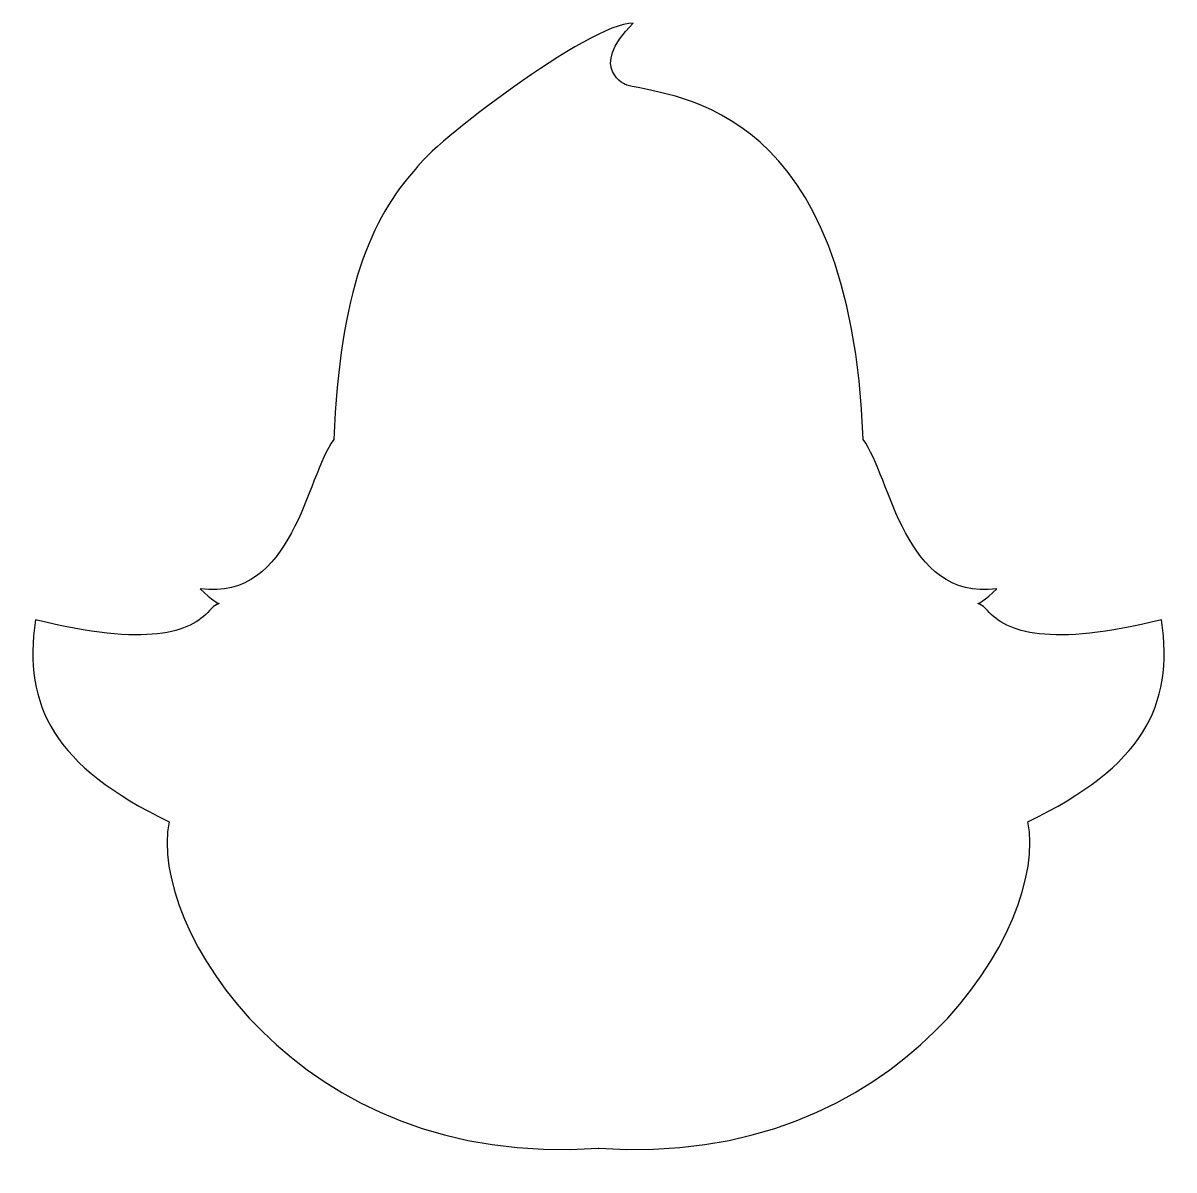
# Model space of a CAD drawing. Header units: centimetres. Extents: x -7.2 to 7.2, y -7.3 to 7.
import ezdxf

# ---------------------------------------------------------------- set-up
doc = ezdxf.new("R2010")
doc.units = ezdxf.units.CM
doc.header["$MEASUREMENT"] = 0
doc.layers.add('Camada 1', color=7, linetype='Continuous')

msp = doc.modelspace()

# ---------------------------------------------------------------- linework, layer by layer
at = {"layer": 'Camada 1'}
msp.add_open_spline([(-0.00521, -7.01319), (-3.76822, -7.28476), (-5.63025, -4.21988), (-5.35871, -2.93974), (-5.35871, -2.93974), (-6.79405, -2.24148), (-7.18198, -1.50433), (-7.02675, -0.41819), (-7.02675, -0.41819), (-5.63023, -0.76731), (-5.08712, -0.57334), (-4.85434, -0.3018), (-4.85434, -0.3018), (-4.70287, -0.12506), (-4.66037, -0.34061), (-4.97073, -0.03023), (-4.97073, -0.03023), (-3.80693, -0.18538), (-3.65178, 1.36629), (-3.30258, 1.8318), (-3.30258, 1.8318), (-3.23344, 3.68126), (-2.83289, 4.59894), (-2.28362, 5.20685), (-2.28362, 5.20685), (-2.28362, 5.20685), (-2.28362, 5.20685), (-2.28362, 5.20685), (-2.28362, 5.20685), (-2.08968, 5.51724), (-0.1112, 7.03015), (0.43196, 7.03015), (0.43196, 7.03015), (-0.15004, 6.44823), (0.3543, 6.25431), (0.3543, 6.25431), (0.3543, 6.25431), (1.0138, 6.09908), (3.14732, 5.98269), (3.3025, 1.8318), (3.3025, 1.8318), (3.65183, 1.36627), (3.80688, -0.18541), (4.97072, -0.03023), (4.97072, -0.03023), (4.66028, -0.34061), (4.70291, -0.12503), (4.85433, -0.3018), (4.85433, -0.3018), (5.08714, -0.57337), (5.63022, -0.76733), (7.02674, -0.41819), (7.02674, -0.41819), (7.18202, -1.50433), (6.79393, -2.24149), (5.35867, -2.93975), (5.35867, -2.93975), (5.63021, -4.21988), (3.7681, -7.28476), (0.00517, -7.0132), (0.00517, -7.0132), (0.00517, -7.0132), (-0.00521, -7.01319), (-0.00521, -7.01319)], degree=3, knots=[0, 0, 0, 0, 0.05882353, 0.05882353, 0.05882353, 0.05882353, 0.11764706, 0.11764706, 0.11764706, 0.11764706, 0.17647059, 0.17647059, 0.17647059, 0.17647059, 0.23529412, 0.23529412, 0.23529412, 0.23529412, 0.29411765, 0.29411765, 0.29411765, 0.29411765, 0.35294118, 0.35294118, 0.35294118, 0.35294118, 0.41176471, 0.41176471, 0.41176471, 0.41176471, 0.47058824, 0.47058824, 0.47058824, 0.47058824, 0.52941176, 0.52941176, 0.52941176, 0.52941176, 0.58823529, 0.58823529, 0.58823529, 0.58823529, 0.64705882, 0.64705882, 0.64705882, 0.64705882, 0.70588235, 0.70588235, 0.70588235, 0.70588235, 0.76470588, 0.76470588, 0.76470588, 0.76470588, 0.82352941, 0.82352941, 0.82352941, 0.82352941, 0.88235294, 0.88235294, 0.88235294, 0.88235294, 1, 1, 1, 1], dxfattribs=at)

doc.saveas('drawing.dxf')
